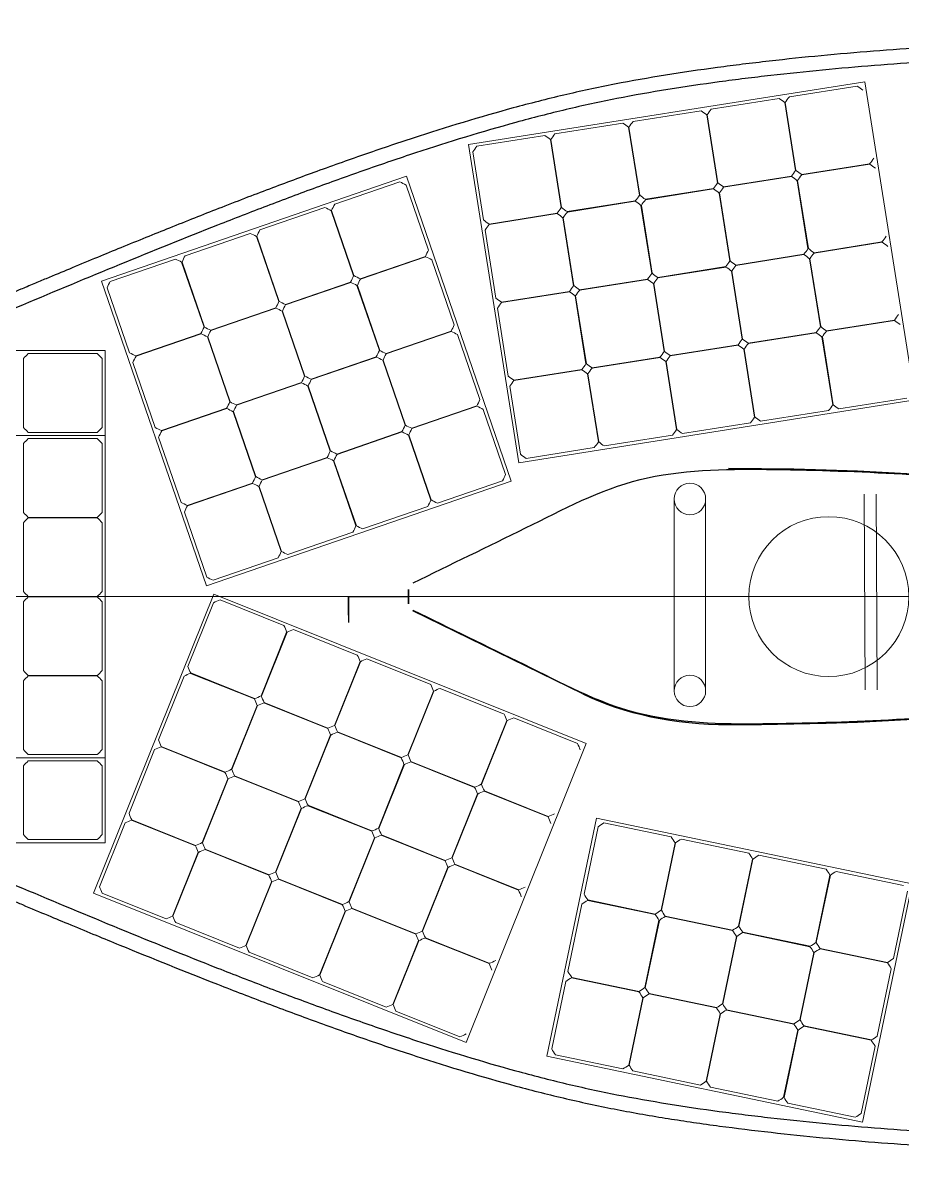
# Model space of a CAD drawing. Header units: inches. Extents: x -1514 to 1282, y -2074 to 286.
# Drawn here: x 1079.6 to 1134.5, y 51.8 to 124.1 of the extents above; entities that cross this region are included whole.
import ezdxf

# ---------------------------------------------------------------- set-up
doc = ezdxf.new("R2010")
doc.units = ezdxf.units.IN
doc.header["$LTSCALE"] = 0.1
doc.header["$MEASUREMENT"] = 0
for name, color, linetype in [('Cells', 7, 'Continuous'), ('PDF_Images', 7, 'Continuous'), ('smallPanels', 40, 'Continuous')]:
    doc.layers.add(name, color=color, linetype=linetype)
doc.layers.add('cockpit', color=1, linetype='Continuous', lineweight=20)
picture_1 = doc.add_image_def('image1.png', size_in_pixel=(2048, 1582))

msp = doc.modelspace()

# ---------------------------------------------------------------- linework, layer by layer
at = {"color": 1, "linetype": 'Continuous', "lineweight": 25}
for p, q in [((1103.644, 87.83779), (1103.644, 88.72163)), ((1114.54636, 82.19879), (1103.92484, 87.3921))]:
    msp.add_line(p, q, dxfattribs=at)
for p, q in [((1099.90358, 87.12275), (1099.90358, 88.2798)), ((1099.90358, 88.2798), (1103.644, 88.2798)), ((1099.90358, 88.2798), (1099.90358, 86.67133))]:
    msp.add_line(p, q)
for major_axis, ratio, start_param, end_param in [((40.01567, 0), 0.2, 4.71238898, 7.85398163), ((-14.00548, 0), 0.57142857, 0.86303158, 1.57079633)]:
    msp.add_ellipse((1123.65184, 88.27971), major_axis=major_axis, ratio=ratio, start_param=start_param, end_param=end_param, dxfattribs=at)
for points, knots in [([(1149.14948, 122.89059), (1146.92319, 122.92311), (1144.76827, 122.91766), (1140.35037, 122.82557), (1138.13194, 122.7371), (1133.82392, 122.48311), (1131.59078, 122.30839), (1128.36632, 121.99817), (1127.32814, 121.88948), (1125.62235, 121.69536), (1125.06821, 121.62974), (1123.98883, 121.49664), (1123.51351, 121.43586), (1120.70998, 121.06052), (1118.68478, 120.74035), (1115.44705, 120.10848), (1114.37154, 119.87641), (1112.32056, 119.39381), (1111.20388, 119.10918), (1108.1608, 118.28289), (1105.96218, 117.61349), (1102.91934, 116.61898), (1101.83422, 116.25258), (1100.32414, 115.72835), (1099.81457, 115.54911), (1098.78303, 115.18164), (1098.21207, 114.97554), (1096.77444, 114.45098), (1095.28662, 113.89705), (1093.72352, 113.29905), (1092.66472, 112.89059), (1092.07264, 112.66017), (1091.08903, 112.27471), (1090.58851, 112.07724), (1089.57002, 111.67285), (1089.01018, 111.4491), (1088.04056, 111.05945), (1087.54443, 110.85903), (1086.52953, 110.44701), (1085.95706, 110.21341), (1085.00427, 109.82303), (1084.51306, 109.62099), (1083.50101, 109.20321), (1082.90609, 108.95668), (1081.98292, 108.57306), (1081.258, 108.27106), (1080.48428, 107.94764), (1079.95761, 107.72727), (1079.62283, 107.58702), (1078.99839, 107.32523), (1078.30797, 107.03537), (1077.38702, 106.64805), (1076.96758, 106.47153), (1076.68246, 106.35151), (1076.46331, 106.25923), (1076.09224, 106.10297), (1075.52236, 105.8629), (1074.55471, 105.45521), (1074.12385, 105.27371), (1073.77245, 105.12571), (1073.55584, 105.03448), (1073.50646, 105.01369), (1072.80277, 104.71742), (1072.33163, 104.51922), (1071.61548, 104.21832), (1071.37014, 104.11531), (1070.86621, 103.9039), (1070.5578, 103.77462), (1069.91161, 103.5039), (1069.33434, 103.26231), (1068.32648, 102.84079), (1067.89859, 102.66187), (1066.73853, 102.17691), (1065.92579, 101.83683), (1065.19902, 101.53221), (1064.73362, 101.337), (1064.55539, 101.26221), (1063.77983, 100.93642), (1063.2699, 100.72178), (1062.26428, 100.29761), (1061.71212, 100.06417), (1061.17196, 99.83535), (1060.99678, 99.76108), (1060.80188, 99.67839), (1060.66757, 99.6214), (1060.5352, 99.5652), (1060.50968, 99.55437), (1060.43843, 99.52411), (1060.18741, 99.4175), (1059.93114, 99.30866), (1059.45869, 99.108), (1059.0342, 98.92786), (1058.68166, 98.77849), (1058.46261, 98.68574), (1058.40574, 98.66167), (1057.16202, 98.136), (1056.30891, 97.77839), (1054.18977, 96.91138), (1053.27598, 96.54595), (1051.67954, 95.93583), (1051.21907, 95.76378), (1050.14172, 95.37381), (1049.62718, 95.19416), (1049.13678, 95.02985)], [0, 0, 0, 0, 0.0625, 0.0625, 0.125, 0.125, 0.1875, 0.1875, 0.21875, 0.21875, 0.234375, 0.234375, 0.25, 0.25, 0.3125, 0.3125, 0.34375, 0.34375, 0.375, 0.375, 0.4375, 0.4375, 0.46875, 0.46875, 0.484375, 0.484375, 0.5, 0.5, 0.53125, 0.546875, 0.546875, 0.5625, 0.5625, 0.578125, 0.578125, 0.59375, 0.59375, 0.609375, 0.609375, 0.625, 0.625, 0.640625, 0.640625, 0.65625, 0.65625, 0.671875, 0.6796875, 0.6796875, 0.6875, 0.6875, 0.703125, 0.7109375, 0.71484375, 0.71484375, 0.71875, 0.71875, 0.734375, 0.734375, 0.7421875, 0.74609375, 0.74609375, 0.75, 0.75, 0.765625, 0.765625, 0.7734375, 0.7734375, 0.78125, 0.78125, 0.796875, 0.796875, 0.8125, 0.8125, 0.828125, 0.8359375, 0.8359375, 0.84375, 0.84375, 0.859375, 0.859375, 0.875, 0.875, 0.87890625, 0.88085937, 0.88085937, 0.8828125, 0.8828125, 0.88671875, 0.88671875, 0.890625, 0.890625, 0.8984375, 0.90234375, 0.90234375, 0.90625, 0.90625, 0.9375, 0.9375, 0.96875, 0.96875, 0.984375, 0.984375, 1, 1, 1, 1]), ([(1149.13658, 121.99697), (1146.93694, 122.02869), (1144.74395, 122.02247), (1141.46497, 121.95274), (1140.37374, 121.9194), (1138.19487, 121.83202), (1137.10724, 121.77797), (1133.84978, 121.58446), (1131.68537, 121.41382), (1128.44874, 121.10058), (1127.37154, 120.98654), (1125.75813, 120.80185), (1125.22072, 120.73803), (1124.1468, 120.60515), (1123.6103, 120.53612), (1120.93042, 120.17544), (1118.79505, 119.83725), (1116.14245, 119.31597), (1115.61276, 119.20678), (1114.55519, 118.9776), (1114.02732, 118.85756), (1112.44627, 118.48233), (1111.39562, 118.21207), (1108.2522, 117.35082), (1106.16796, 116.70943), (1103.05258, 115.68365), (1102.01593, 115.33124), (1099.94584, 114.60785), (1098.9124, 114.23694), (1097.36431, 113.66877), (1096.84851, 113.47737), (1095.81809, 113.09122), (1095.3036, 112.89652), (1093.76208, 112.30808), (1092.737, 111.91004), (1089.66823, 110.7019), (1087.631, 109.87778), (1083.56746, 108.20774), (1081.54118, 107.36174), (1077.49368, 105.6624), (1075.47263, 104.80866), (1072.94625, 103.74492), (1072.44097, 103.53234), (1071.43028, 103.10782), (1070.92487, 102.89591), (1069.40852, 102.2609), (1068.39748, 101.83859), (1066.37599, 100.99378), (1065.36559, 100.57119), (1063.34633, 99.72348), (1062.33748, 99.29833), (1060.32154, 98.44498), (1059.31462, 98.01635), (1057.29832, 97.16649), (1056.28898, 96.74521), (1054.76994, 96.12677), (1054.26276, 95.92287), (1053.2461, 95.52114), (1052.73662, 95.32331), (1051.71459, 94.93565), (1051.20203, 94.74582), (1050.43013, 94.469), (1050.17231, 94.37806), (1049.89305, 94.28147), (1049.87222, 94.27428), (1049.85139, 94.2671)], [0, 0, 0, 0, 0.0625, 0.0625, 0.09375, 0.09375, 0.125, 0.125, 0.1875, 0.1875, 0.21875, 0.21875, 0.234375, 0.234375, 0.25, 0.25, 0.3125, 0.3125, 0.328125, 0.328125, 0.34375, 0.34375, 0.375, 0.375, 0.4375, 0.4375, 0.46875, 0.46875, 0.5, 0.5, 0.515625, 0.515625, 0.53125, 0.53125, 0.5625, 0.5625, 0.625, 0.625, 0.6875, 0.6875, 0.75, 0.75, 0.765625, 0.765625, 0.78125, 0.78125, 0.8125, 0.8125, 0.84375, 0.84375, 0.875, 0.875, 0.90625, 0.90625, 0.9375, 0.9375, 0.953125, 0.953125, 0.96875, 0.96875, 0.984375, 0.984375, 0.9921875, 0.9921875, 0.992817173, 0.992817173, 0.992817173, 0.992817173]), ([(1103.9386, 89.14044), (1106.27782, 90.28417), (1108.61703, 91.42792), (1113.29545, 93.71543), (1115.59195, 94.9787), (1120.64342, 96.22229), (1123.35869, 96.27008), (1128.68435, 96.20668), (1131.34574, 96.12218), (1139.32515, 95.69435), (1144.64609, 95.20241), (1152.52332, 93.83191), (1155.13973, 93.27827), (1158.94286, 92.04547), (1160.20178, 91.57139), (1161.93438, 90.58594), (1162.49635, 90.20969), (1163.40232, 89.2274), (1163.71797, 88.54747), (1163.4053, 87.24952), (1162.90654, 86.7356), (1161.85966, 85.91234), (1161.27856, 85.58257), (1159.50594, 84.70916), (1158.25031, 84.26938), (1154.46274, 83.12517), (1151.89606, 82.6032), (1144.14945, 81.30679), (1138.90686, 80.83299), (1131.03825, 80.42607), (1128.41331, 80.34655), (1123.15963, 80.29021), (1120.49661, 80.35345), (1115.43536, 81.64031), (1113.18257, 82.89918), (1108.56059, 85.1591), (1106.2496, 86.28905), (1103.9386, 87.41898)], [0, 0, 0, 0, 0.0625, 0.0625, 0.125, 0.125, 0.1875, 0.1875, 0.25, 0.25, 0.375, 0.375, 0.4375, 0.4375, 0.46875, 0.46875, 0.484375, 0.484375, 0.5, 0.5, 0.515625, 0.515625, 0.53125, 0.53125, 0.5625, 0.5625, 0.625, 0.625, 0.75, 0.75, 0.8125, 0.8125, 0.875, 0.875, 0.9375, 0.9375, 1, 1, 1, 1]), ([(1103.67461, 87.83793), (1103.67461, 87.98519), (1103.67461, 88.13245), (1103.67461, 88.27971), (1103.67461, 88.42697), (1103.67461, 88.57423), (1103.67461, 88.72149)], [0, 0, 0, 0, 0.0112168169, 0.0112168169, 0.0112168169, 0.0224336338, 0.0224336338, 0.0224336338, 0.0224336338]), ([(1049.85139, 82.29264), (1049.87222, 82.28546), (1049.89305, 82.27826), (1050.17231, 82.18168), (1050.43013, 82.09074), (1051.20203, 81.81391), (1051.71459, 81.62409), (1052.73662, 81.23643), (1053.2461, 81.03859), (1054.26276, 80.63686), (1054.76994, 80.43297), (1056.28898, 79.81453), (1057.29832, 79.39324), (1059.31462, 78.54339), (1060.32154, 78.11476), (1062.33748, 77.26142), (1063.34633, 76.83627), (1065.3656, 75.98857), (1066.376, 75.56597), (1068.39749, 74.72117), (1069.40853, 74.29886), (1070.92488, 73.66385), (1071.43029, 73.45194), (1072.44097, 73.02742), (1072.94626, 72.81484), (1075.47264, 71.7511), (1077.49369, 70.89736), (1081.54119, 69.19802), (1083.56747, 68.35202), (1087.63101, 66.68198), (1089.66824, 65.85786), (1092.73701, 64.64972), (1093.76209, 64.25168), (1095.3036, 63.66324), (1095.81809, 63.46854), (1096.84852, 63.08239), (1097.36432, 62.89099), (1098.91241, 62.32282), (1099.94585, 61.9519), (1102.01593, 61.22852), (1103.05259, 60.87611), (1106.16797, 59.85033), (1108.2522, 59.20894), (1111.39562, 58.34768), (1112.44627, 58.07741), (1114.02733, 57.70219), (1114.5552, 57.58214), (1115.61276, 57.35297), (1116.14245, 57.24377), (1118.79506, 56.72249), (1120.93043, 56.38431), (1123.6103, 56.02362), (1124.14681, 55.95459), (1125.22072, 55.82171), (1125.75813, 55.75789), (1127.37155, 55.5732), (1128.44874, 55.45916), (1131.68537, 55.14592), (1133.84978, 54.97528), (1137.10724, 54.78177), (1138.19487, 54.72771), (1140.37374, 54.64034), (1141.46497, 54.607), (1144.74395, 54.53726), (1146.93694, 54.53105), (1149.13658, 54.56277)], [0.007182826, 0.007182826, 0.007182826, 0.007182826, 0.0078125, 0.0078125, 0.015625, 0.015625, 0.03125, 0.03125, 0.046875, 0.046875, 0.0625, 0.0625, 0.09375, 0.09375, 0.125, 0.125, 0.15625, 0.15625, 0.1875, 0.1875, 0.21875, 0.21875, 0.234375, 0.234375, 0.25, 0.25, 0.3125, 0.3125, 0.375, 0.375, 0.4375, 0.4375, 0.46875, 0.46875, 0.484375, 0.484375, 0.5, 0.5, 0.53125, 0.53125, 0.5625, 0.5625, 0.625, 0.625, 0.65625, 0.65625, 0.671875, 0.671875, 0.6875, 0.6875, 0.75, 0.75, 0.765625, 0.765625, 0.78125, 0.78125, 0.8125, 0.8125, 0.875, 0.875, 0.90625, 0.90625, 0.9375, 0.9375, 1, 1, 1, 1]), ([(1049.13678, 81.52988), (1050.11907, 81.20076), (1051.24508, 80.79001), (1053.19022, 80.04649), (1054.31575, 79.59691), (1055.50113, 79.11181), (1055.74596, 79.01106), (1056.25115, 78.8021), (1056.5527, 78.67669), (1057.00653, 78.4872), (1057.24603, 78.38684), (1057.75018, 78.17491), (1058.06459, 78.04229), (1058.40579, 77.89806), (1058.52562, 77.84735), (1058.77747, 77.74069), (1058.95087, 77.66718), (1059.24105, 77.54409), (1059.47253, 77.44582), (1060.13344, 77.16509), (1060.4246, 77.04146), (1060.92834, 76.82769), (1061.06957, 76.76776), (1061.80346, 76.45691), (1062.3003, 76.24692), (1063.30916, 75.82143), (1063.87772, 75.58219), (1064.5723, 75.29046), (1064.81433, 75.18888), (1065.3194, 74.97709), (1065.64496, 74.84068), (1066.067, 74.66395), (1066.41477, 74.51839), (1066.8752, 74.32578), (1067.08425, 74.23835), (1067.22622, 74.17898), (1067.25517, 74.16687), (1067.83978, 73.92243), (1068.38013, 73.6965), (1068.72845, 73.55085), (1068.81728, 73.5137), (1068.86307, 73.49455), (1068.81671, 73.51394), (1069.17673, 73.36336), (1069.44713, 73.25023), (1069.95271, 73.03861), (1070.14248, 72.95915), (1070.93135, 72.62862), (1071.47685, 72.39972), (1072.14449, 72.11916), (1072.50092, 71.96929), (1072.89128, 71.80504), (1073.15906, 71.69234), (1073.35075, 71.61164), (1073.78775, 71.42764), (1074.26548, 71.22641), (1075.29881, 70.79105), (1075.74671, 70.60235), (1076.09145, 70.45714), (1076.29836, 70.37), (1076.32297, 70.35963), (1077.06251, 70.04822), (1077.8856, 69.70193), (1078.61217, 69.39674), (1079.07509, 69.20242), (1079.23085, 69.13706), (1080.05583, 68.79127), (1080.58409, 68.57028), (1081.59717, 68.14738), (1082.0084, 67.97605), (1083.08176, 67.53018), (1083.6039, 67.31399), (1084.61912, 66.89511), (1085.05911, 66.71415), (1087.71726, 65.6257), (1089.60724, 64.8648), (1092.7619, 63.63), (1093.75285, 63.2476), (1095.86943, 62.44536), (1096.82319, 62.09021), (1098.94154, 61.31895), (1099.92667, 60.96843), (1102.04419, 60.23538), (1103.01777, 59.90745), (1106.25893, 58.85188), (1108.20421, 58.26131), (1111.43842, 57.38901), (1112.44939, 57.13357), (1114.58138, 56.63638), (1115.66423, 56.40706), (1117.71597, 56.0106), (1118.86147, 55.81059), (1120.39505, 55.56596), (1120.91811, 55.48625), (1121.98793, 55.33048), (1122.58468, 55.24779), (1124.11064, 55.04504), (1125.22992, 54.90837), (1127.40025, 54.6628), (1128.45228, 54.55269), (1131.7353, 54.23875), (1133.87082, 54.07309), (1140.37645, 53.69188), (1144.70683, 53.60424), (1149.14948, 53.66915)], [0, 0, 0, 0, 0.03125, 0.03125, 0.0625, 0.0625, 0.0703125, 0.0703125, 0.078125, 0.078125, 0.0859375, 0.0859375, 0.09375, 0.09375, 0.09765625, 0.09765625, 0.1015625, 0.1015625, 0.109375, 0.109375, 0.1171875, 0.1171875, 0.125, 0.125, 0.140625, 0.140625, 0.15625, 0.15625, 0.1640625, 0.1640625, 0.171875, 0.171875, 0.1796875, 0.18359375, 0.18554687, 0.18554687, 0.1875, 0.1875, 0.1953125, 0.19921875, 0.20117187, 0.20117187, 0.203125, 0.203125, 0.2109375, 0.2109375, 0.21875, 0.21875, 0.234375, 0.234375, 0.2421875, 0.24609375, 0.24609375, 0.25, 0.25, 0.265625, 0.265625, 0.2734375, 0.27734375, 0.27734375, 0.28125, 0.28125, 0.296875, 0.3046875, 0.3046875, 0.3125, 0.3125, 0.328125, 0.328125, 0.34375, 0.34375, 0.359375, 0.359375, 0.375, 0.375, 0.4375, 0.4375, 0.46875, 0.46875, 0.5, 0.5, 0.53125, 0.53125, 0.5625, 0.5625, 0.625, 0.625, 0.65625, 0.65625, 0.6875, 0.6875, 0.71875, 0.71875, 0.734375, 0.734375, 0.75, 0.75, 0.78125, 0.78125, 0.8125, 0.8125, 0.875, 0.875, 1, 1, 1, 1])]:
    msp.add_open_spline(points, degree=3, knots=knots, dxfattribs=at)
at = {"layer": 'Cells', "color": 1, "lineweight": 0}
for p, q in [((1120.25226, 82.38793), (1120.25226, 94.3879)), ((1122.22076, 94.3879), (1122.22076, 82.38793)), ((1132.12392, 94.69165), (1132.20202, 82.45793)), ((1132.8739, 94.69644), (1132.95201, 82.46272))]:
    msp.add_line(p, q, dxfattribs=at)
at = {"layer": 'Cells', "color": 3, "lineweight": 0}
msp.add_line((1051.05011, 88.27987), (1247.90051, 88.2796), dxfattribs=at)
at = {"layer": 'Cells', "color": 1, "lineweight": 0}
for centre, radius in [((1121.23651, 94.3879), 0.98425), ((1129.91823, 88.27971), 4.99999), ((1121.23651, 82.38793), 0.98425)]:
    msp.add_circle(centre, radius, dxfattribs=at)
at = {"layer": 'cockpit', "color": 6, "lineweight": 0}
for points in [[(1074.42653, 98.35465), (1074.42653, 103.6696), (1084.68635, 103.6696), (1084.68635, 98.35465)], [(1074.42653, 72.89013), (1074.42653, 78.20508), (1084.68635, 78.20508), (1084.68635, 72.89013)]]:
    msp.add_lwpolyline(points, close=True, dxfattribs=at)
for points in [[(1079.56825, 103.1623, -0.03362744), (1079.8787, 103.47275), (1084.17905, 103.47275, -0.03362744), (1084.4895, 103.1623), (1084.4895, 98.86195, -0.03362744), (1084.17905, 98.5515), (1079.8787, 98.5515, -0.03362744), (1079.56825, 98.86195)], [(1079.56825, 77.69779, -0.03362744), (1079.8787, 78.00823), (1084.17905, 78.00823, -0.03362744), (1084.4895, 77.69779), (1084.4895, 73.39743, -0.03362744), (1084.17905, 73.08698), (1079.8787, 73.08698, -0.03362744), (1079.56825, 73.39743)]]:
    msp.add_lwpolyline(points, format="xyb", close=True, dxfattribs=at)
at = {"layer": 'smallPanels', "color": 5, "lineweight": 0}
for p, q in [((1131.70136, 120.20352), (1127.4539, 119.53119)), ((1126.8173, 119.43042), (1122.56983, 118.75808)), ((1127.84481, 114.92486), (1127.17247, 119.17232)), ((1127.1958, 119.17602), (1127.86814, 114.92855)), ((1121.93324, 118.65731), (1117.68577, 117.98498)), ((1122.96074, 114.15175), (1122.28841, 118.39922)), ((1122.31174, 118.40291), (1122.98408, 114.15545)), ((1117.04917, 117.88421), (1112.80171, 117.21187)), ((1118.07668, 113.37865), (1117.40434, 117.62611)), ((1117.42768, 117.62981), (1118.10001, 113.38234)), ((1112.16511, 117.1111), (1107.91764, 116.43877)), ((1113.19262, 112.60554), (1112.52028, 116.85301)), ((1112.54361, 116.8567), (1113.21595, 112.60924)), ((1107.65955, 116.0836), (1108.33189, 111.83613)), ((1128.22331, 114.67045), (1132.47077, 115.34279)), ((1132.47447, 115.31946), (1128.227, 114.64712)), ((1123.33924, 113.89735), (1127.58671, 114.56969)), ((1127.5904, 114.54636), (1123.34294, 113.87402)), ((1118.45518, 113.12425), (1122.70265, 113.79658)), ((1122.70634, 113.77325), (1118.45887, 113.10091)), ((1128.61791, 110.04079), (1127.94557, 114.28826)), ((1127.96891, 114.29195), (1128.64124, 110.04449)), ((1113.57112, 112.35114), (1117.81859, 113.02348)), ((1117.82228, 113.00015), (1113.57481, 112.32781)), ((1123.73385, 109.26769), (1123.06151, 113.51516)), ((1123.08484, 113.51885), (1123.75718, 109.27138)), ((1108.68706, 111.57804), (1112.93452, 112.25037)), ((1112.93822, 112.22704), (1108.69075, 111.55471)), ((1118.84979, 108.49458), (1118.17745, 112.74205)), ((1118.20078, 112.74574), (1118.87312, 108.49828)), ((1113.96572, 107.72148), (1113.29339, 111.96895)), ((1113.31672, 111.97264), (1113.98905, 107.72517)), ((1108.43265, 111.19954), (1109.10499, 106.95207)), ((1128.99641, 109.78639), (1133.24388, 110.45873)), ((1133.24757, 110.4354), (1129.0001, 109.76306)), ((1124.11235, 109.01329), (1128.35982, 109.68562)), ((1128.36351, 109.66229), (1124.11604, 108.98996)), ((1129.39102, 105.15673), (1128.71868, 109.4042)), ((1128.74201, 109.40789), (1129.41435, 105.16042)), ((1119.22829, 108.24018), (1123.47575, 108.91252)), ((1123.47945, 108.88919), (1119.23198, 108.21685)), ((1124.50695, 104.38363), (1123.83462, 108.63109)), ((1123.85795, 108.63479), (1124.53028, 104.38732)), ((1114.34422, 107.46708), (1118.59169, 108.13942)), ((1118.59538, 108.11608), (1114.34792, 107.44375)), ((1119.62289, 103.61052), (1118.95055, 107.85799)), ((1118.97388, 107.86168), (1119.64622, 103.61422)), ((1109.46016, 106.69397), (1113.70763, 107.36631)), ((1113.71132, 107.34298), (1109.46385, 106.67064)), ((1114.73883, 102.83742), (1114.06649, 107.08488)), ((1114.08982, 107.08858), (1114.76216, 102.84111)), ((1109.20576, 106.31547), (1109.8781, 102.06801)), ((1129.76952, 104.90233), (1134.01698, 105.57467)), ((1134.02068, 105.55133), (1129.77321, 104.879)), ((1124.88545, 104.12922), (1129.13292, 104.80156)), ((1129.13661, 104.77823), (1124.88915, 104.10589)), ((1130.16412, 100.27267), (1129.49178, 104.52014)), ((1129.51511, 104.52383), (1130.18745, 100.27636)), ((1120.00139, 103.35612), (1124.24886, 104.02846)), ((1124.25255, 104.00513), (1120.00508, 103.33279)), ((1125.28006, 99.49956), (1124.60772, 103.74703)), ((1124.63105, 103.75072), (1125.30339, 99.50326)), ((1115.11733, 102.58302), (1119.36479, 103.25535)), ((1119.36849, 103.23202), (1115.12102, 102.55968)), ((1120.39599, 98.72646), (1119.72366, 102.97393)), ((1119.74699, 102.97762), (1120.41933, 98.73015)), ((1110.23327, 101.80991), (1114.48073, 102.48225)), ((1114.48443, 102.45892), (1110.23696, 101.78658)), ((1115.51193, 97.95335), (1114.83959, 102.20082)), ((1114.86293, 102.20451), (1115.53526, 97.95705)), ((1109.97886, 101.43141), (1110.6512, 97.18394)), ((1130.54262, 100.01827), (1134.79009, 100.6906)), ((1125.65856, 99.24516), (1129.90602, 99.9175)), ((1120.7745, 98.47206), (1125.02196, 99.14439)), ((1115.89043, 97.69895), (1120.1379, 98.37129)), ((1111.00637, 96.92585), (1115.25384, 97.59819)), ((1089.85912, 83.90894), (1091.46186, 87.89946)), ((1091.86565, 88.07183), (1095.85617, 86.4691)), ((1096.45425, 86.22888), (1100.44477, 84.62614)), ((1096.02855, 86.06531), (1094.42581, 82.07479)), ((1094.44773, 82.06599), (1096.05047, 86.0565)), ((1100.61715, 84.22236), (1099.01441, 80.23184)), ((1099.03633, 80.22303), (1100.63907, 84.21355)), ((1101.04286, 84.38593), (1105.03338, 82.78319)), ((1088.01617, 79.32033), (1089.61891, 83.31085)), ((1090.0227, 83.48323), (1094.01322, 81.88049)), ((1094.02202, 81.90241), (1090.0315, 83.50515)), ((1105.63146, 82.54298), (1109.62198, 80.94024)), ((1105.20575, 82.3794), (1103.60302, 78.38889)), ((1103.62494, 78.38008), (1105.22767, 82.3706)), ((1094.18559, 81.4767), (1092.58286, 77.48619)), ((1092.60478, 77.47738), (1094.20751, 81.4679)), ((1094.6113, 81.64028), (1098.60182, 80.03754)), ((1098.61062, 80.05946), (1094.62011, 81.6622)), ((1109.79436, 80.53645), (1108.19162, 76.54593)), ((1108.21354, 76.53713), (1109.81628, 80.52765)), ((1110.22007, 80.70003), (1114.21058, 79.09729)), ((1098.7742, 79.63375), (1097.17146, 75.64323)), ((1099.19991, 79.79733), (1103.19042, 78.19459)), ((1103.19923, 78.21651), (1099.20871, 79.81925)), ((1092.17907, 77.31381), (1088.18855, 78.91655)), ((1097.19338, 75.63443), (1098.79612, 79.62495)), ((1086.17322, 74.73173), (1087.77596, 78.72225)), ((1088.17975, 78.89463), (1092.17026, 77.29189)), ((1103.3628, 77.7908), (1101.76006, 73.80028)), ((1101.78198, 73.79148), (1103.38472, 77.782)), ((1103.78851, 77.95437), (1107.77903, 76.35164)), ((1107.78783, 76.37356), (1103.79731, 77.97629)), ((1092.34264, 76.8881), (1090.7399, 72.89758)), ((1090.76182, 72.88878), (1092.36456, 76.8793)), ((1092.76835, 77.05167), (1096.75887, 75.44894)), ((1096.76767, 75.47086), (1092.77715, 77.07359)), ((1108.37711, 76.11142), (1112.36763, 74.50868)), ((1112.37644, 74.5306), (1108.38592, 76.13334)), ((1107.95141, 75.94785), (1106.34867, 71.95733)), ((1106.37059, 71.94853), (1107.97333, 75.93904)), ((1096.93125, 75.04515), (1095.32851, 71.05463)), ((1095.35043, 71.04583), (1096.95317, 75.03634)), ((1097.35695, 75.20872), (1101.34747, 73.60598)), ((1101.35628, 73.6279), (1097.36576, 75.23064)), ((1084.33027, 70.14312), (1085.93301, 74.13364)), ((1086.33679, 74.30602), (1090.32731, 72.70328)), ((1090.33612, 72.7252), (1086.3456, 74.32794)), ((1101.51985, 73.2022), (1099.91711, 69.21168)), ((1099.93903, 69.20287), (1101.54177, 73.19339)), ((1101.94556, 73.36577), (1105.93608, 71.76303)), ((1105.94488, 71.78495), (1101.95436, 73.38769)), ((1090.9254, 72.46307), (1094.91592, 70.86033)), ((1094.92472, 70.88225), (1090.9342, 72.48499)), ((1090.49969, 72.2995), (1088.89695, 68.30898)), ((1088.91887, 68.30017), (1090.52161, 72.29069)), ((1106.10845, 71.35924), (1104.50572, 67.36873)), ((1104.52764, 67.35992), (1106.13037, 71.35044)), ((1106.53416, 71.52282), (1110.52468, 69.92008)), ((1110.53348, 69.942), (1106.54297, 71.54474)), ((1095.08829, 70.45654), (1093.48556, 66.46603)), ((1093.50748, 66.45722), (1095.11021, 70.44774)), ((1095.514, 70.62012), (1099.50452, 69.01738)), ((1099.51332, 69.0393), (1095.52281, 70.64204)), ((1088.49316, 68.1366), (1084.50265, 69.73934)), ((1100.10261, 68.77717), (1104.09312, 67.17443)), ((1104.10193, 67.19635), (1100.11141, 68.79909)), ((1099.6769, 68.61359), (1098.07416, 64.62307)), ((1098.09608, 64.61427), (1099.69882, 68.60479)), ((1093.08177, 66.29365), (1089.09125, 67.89639)), ((1104.2655, 66.77064), (1102.66276, 62.78012)), ((1102.68468, 62.77132), (1104.28742, 66.76184)), ((1104.69121, 66.93421), (1108.68173, 65.33148)), ((1108.69053, 65.3534), (1104.70001, 66.95613)), ((1097.67037, 64.4507), (1093.67985, 66.05343)), ((1102.25898, 62.60774), (1098.26846, 64.21048)), ((1106.84758, 60.76479), (1102.85706, 62.36753))]:
    msp.add_line(p, q, dxfattribs=at)
at = {"layer": 'smallPanels', "color": 11, "lineweight": 0, "true_color": 0xf27172}
for p, q in [((1099.03167, 112.81239), (1103.09838, 114.21054)), ((1103.4929, 114.01789), (1104.89106, 109.95118)), ((1094.35545, 111.20468), (1098.42216, 112.60284)), ((1098.81668, 112.41019), (1100.21484, 108.34347)), ((1100.23717, 108.35115), (1098.83902, 112.41787)), ((1089.67923, 109.59698), (1093.74594, 110.99513)), ((1094.14046, 110.80248), (1095.53861, 106.73577)), ((1095.56095, 106.74345), (1094.1628, 110.81016)), ((1085.003, 107.98927), (1089.06972, 109.38743)), ((1104.69841, 109.55666), (1100.63169, 108.15851)), ((1100.63937, 108.13617), (1104.70609, 109.53432)), ((1105.10061, 109.34167), (1106.49876, 105.27496)), ((1089.46424, 109.19478), (1090.86239, 105.12806)), ((1090.88473, 105.13574), (1089.48658, 109.20246)), ((1100.02219, 107.94895), (1095.95547, 106.5508)), ((1095.96315, 106.52846), (1100.02987, 107.92662)), ((1086.20851, 103.52804), (1084.81036, 107.59475)), ((1100.42439, 107.73397), (1101.82254, 103.66725)), ((1101.84488, 103.67493), (1100.44672, 107.74165)), ((1095.34597, 106.34125), (1091.27925, 104.94309)), ((1091.28693, 104.92076), (1095.35365, 106.31891)), ((1095.74817, 106.12626), (1097.14632, 102.05955)), ((1097.16866, 102.06723), (1095.7705, 106.13394)), ((1090.66975, 104.73354), (1086.60303, 103.33539)), ((1086.61071, 103.31305), (1090.67743, 104.71121)), ((1091.07194, 104.51856), (1092.4701, 100.45184)), ((1092.49244, 100.45952), (1091.09428, 104.52624)), ((1106.30611, 104.88044), (1102.2394, 103.48228)), ((1102.24708, 103.45995), (1106.31379, 104.8581)), ((1106.70831, 104.66545), (1108.10647, 100.59874)), ((1087.81622, 98.85182), (1086.41806, 102.91853)), ((1101.62989, 103.27273), (1097.56318, 101.87458)), ((1097.57086, 101.85224), (1101.63757, 103.25039)), ((1102.03209, 103.05775), (1103.43025, 98.99103)), ((1103.45258, 98.99871), (1102.05443, 103.06543)), ((1096.95367, 101.66503), (1092.88696, 100.26687)), ((1092.89464, 100.24453), (1096.96135, 101.64269)), ((1097.35587, 101.45004), (1098.75403, 97.38333)), ((1098.77636, 97.39101), (1097.37821, 101.45772)), ((1092.27745, 100.05732), (1088.21074, 98.65917)), ((1088.21842, 98.63683), (1092.28513, 100.03498)), ((1107.91382, 100.20422), (1103.8471, 98.80606)), ((1103.85478, 98.78372), (1107.9215, 100.18188)), ((1108.31602, 99.98923), (1109.71417, 95.92252)), ((1092.67965, 99.84234), (1094.0778, 95.77562)), ((1094.10014, 95.7833), (1092.70199, 99.85002)), ((1103.2376, 98.59651), (1099.17088, 97.19836)), ((1099.17856, 97.17602), (1103.24528, 98.57417)), ((1079.56825, 97.84735), (1079.56825, 93.547)), ((1084.17905, 98.1578), (1079.8787, 98.1578)), ((1084.4895, 93.547), (1084.4895, 97.84735)), ((1089.42392, 94.1756), (1088.02577, 98.24231)), ((1103.6398, 98.38153), (1105.03795, 94.31481)), ((1105.06029, 94.32249), (1103.66214, 98.38921)), ((1098.56138, 96.98881), (1094.49466, 95.59065)), ((1094.50234, 95.56831), (1098.56906, 96.96647)), ((1098.96358, 96.77382), (1100.36173, 92.7071)), ((1100.38407, 92.71478), (1098.98591, 96.7815)), ((1093.88516, 95.3811), (1089.81844, 93.98295)), ((1089.82612, 93.96061), (1093.89284, 95.35876)), ((1094.28735, 95.16612), (1095.68551, 91.0994)), ((1095.70785, 91.10708), (1094.30969, 95.1738)), ((1109.52152, 95.528), (1105.45481, 94.12984)), ((1091.03163, 89.49937), (1089.63347, 93.56609)), ((1104.8453, 93.92029), (1100.77859, 92.52214)), ((1079.56825, 92.90248), (1079.56825, 88.60213)), ((1079.8787, 93.23655), (1084.17905, 93.23655)), ((1084.17905, 93.21293), (1079.8787, 93.21293)), ((1084.4895, 88.60213), (1084.4895, 92.90248)), ((1100.16908, 92.31259), (1096.10237, 90.91443)), ((1095.49286, 90.70488), (1091.42615, 89.30673)), ((1079.56825, 87.95761), (1079.56825, 83.65726)), ((1079.8787, 88.29168), (1084.17905, 88.29168)), ((1084.17905, 88.26806), (1079.8787, 88.26806)), ((1084.4895, 83.65726), (1084.4895, 87.95761)), ((1079.8787, 83.34681), (1084.17905, 83.34681)), ((1084.17905, 83.32318), (1079.8787, 83.32318)), ((1079.56825, 83.01274), (1079.56825, 78.71238)), ((1084.4895, 78.71238), (1084.4895, 83.01274)), ((1079.8787, 78.40193), (1084.17905, 78.40193))]:
    msp.add_line(p, q, dxfattribs=at)
at = {"layer": 'smallPanels', "color": 4, "lineweight": 0}
for p, q in [((1114.61667, 69.67945), (1115.49471, 73.88921)), ((1115.86201, 74.12973), (1120.07176, 73.25169)), ((1120.70271, 73.12009), (1124.91247, 72.24205)), ((1120.31229, 72.88439), (1119.43425, 68.67463)), ((1119.45737, 68.66981), (1120.33541, 72.87957)), ((1125.15299, 71.87475), (1124.27495, 67.66499)), ((1124.29807, 67.66017), (1125.17611, 71.86993)), ((1125.54341, 72.11045), (1129.75317, 71.23241)), ((1130.38411, 71.10081), (1134.59387, 70.22277)), ((1129.99369, 70.86511), (1129.11565, 66.65535)), ((1129.13877, 66.65053), (1130.01681, 70.86029)), ((1134.83439, 69.85547), (1133.95635, 65.64572)), ((1113.60703, 64.83875), (1114.48507, 69.04851)), ((1114.85237, 69.28903), (1119.06213, 68.41099)), ((1119.06695, 68.43411), (1114.85719, 69.31215)), ((1119.30265, 68.04369), (1118.42461, 63.83393)), ((1119.69307, 68.27939), (1123.90283, 67.40135)), ((1123.90765, 67.42447), (1119.69789, 68.30251)), ((1118.44773, 63.82911), (1119.32577, 68.03887)), ((1124.14335, 67.03405), (1123.26531, 62.82429)), ((1123.28843, 62.81947), (1124.16647, 67.02923)), ((1124.53377, 67.26975), (1128.74353, 66.39171)), ((1128.74835, 66.41483), (1124.53859, 67.29287)), ((1128.98405, 66.02441), (1128.10601, 61.81465)), ((1128.12913, 61.80983), (1129.00717, 66.01959)), ((1129.37447, 66.26011), (1133.58423, 65.38207)), ((1133.58905, 65.40519), (1129.3793, 66.28323)), ((1113.84273, 64.44833), (1118.05249, 63.57029)), ((1118.05731, 63.59341), (1113.84755, 64.47145)), ((1133.82475, 65.01477), (1132.94671, 60.80501)), ((1112.59739, 59.99805), (1113.47543, 64.2078)), ((1118.29301, 63.20299), (1117.41497, 58.99323)), ((1117.43809, 58.98841), (1118.31613, 63.19816)), ((1118.68343, 63.43869), (1122.89319, 62.56065)), ((1122.89801, 62.58377), (1118.68825, 63.46181)), ((1123.52413, 62.42905), (1127.73389, 61.55101)), ((1127.73871, 61.57413), (1123.52895, 62.45217)), ((1123.13371, 62.19335), (1122.25567, 57.98359)), ((1122.27879, 57.97877), (1123.15683, 62.18853)), ((1127.97441, 61.18371), (1127.09637, 56.97395)), ((1127.11949, 56.96913), (1127.99754, 61.17889)), ((1128.36483, 61.41941), (1132.57459, 60.54137)), ((1132.57941, 60.56449), (1128.36966, 61.44253)), ((1132.81511, 60.17407), (1131.93707, 55.96431)), ((1117.04767, 58.75271), (1112.83791, 59.63075)), ((1121.88837, 57.74307), (1117.67861, 58.62111)), ((1126.72907, 56.73343), (1122.51932, 57.61147)), ((1131.56977, 55.72379), (1127.36002, 56.60183))]:
    msp.add_line(p, q, dxfattribs=at)
at = {"layer": 'smallPanels', "color": 5, "lineweight": 0}
for points in [[(1107.38581, 116.55388), (1110.53608, 96.65211), (1135.32193, 100.57549), (1132.17165, 120.47727)], [(1083.95853, 69.74574), (1091.46826, 88.44357), (1114.7547, 79.09089), (1107.24497, 60.39305)]]:
    msp.add_lwpolyline(points, close=True, dxfattribs=at)
at = {"layer": 'smallPanels', "color": 11, "lineweight": 0, "true_color": 0xf27172}
for points in [[(1103.51412, 114.56163), (1110.06526, 95.50678), (1091.01041, 88.95563), (1084.45926, 108.01049)], [(1064.53678, 98.35465), (1064.53678, 78.20508), (1084.68635, 78.20508), (1084.68635, 98.35465)]]:
    msp.add_lwpolyline(points, close=True, dxfattribs=at)
at = {"layer": 'smallPanels', "color": 4, "lineweight": 0}
msp.add_lwpolyline([(1112.30111, 59.54163), (1115.40559, 74.42601), (1135.13067, 70.31189), (1132.02619, 55.42751)], close=True, dxfattribs=at)
at = {"layer": 'smallPanels', "color": 5, "lineweight": 0}
for centre, start, end in [((1129.96233, 117.43699), 50.1428235, 57.8467611), ((1129.96233, 117.43699), 140.1428235, 147.8467611), ((1125.07827, 116.66388), 140.1428235, 147.8467611), ((1125.07827, 116.66388), 50.1428235, 57.8467611), ((1120.19421, 115.89078), 50.1428235, 57.8467611), ((1115.31015, 115.11768), 50.1428235, 57.8467611), ((1120.19421, 115.89078), 140.1428235, 147.8467611), ((1110.42608, 114.34457), 50.1428235, 57.8467611), ((1115.31015, 115.11768), 140.1428235, 147.8467611), ((1110.42608, 114.34457), 140.1428235, 147.8467611), ((1129.96233, 117.43699), 320.1428235, 327.8467611), ((1130.73544, 112.55293), 50.1428235, 57.8467611), ((1125.07827, 116.66388), 320.1428235, 327.8467611), ((1125.85138, 111.77982), 50.1428235, 57.8467611), ((1129.96233, 117.43699), 230.1428235, 237.8467611), ((1130.73544, 112.55293), 140.1428235, 147.8467611), ((1120.19421, 115.89078), 320.1428235, 327.8467611), ((1120.96731, 111.00672), 50.1428235, 57.8467611), ((1125.07827, 116.66388), 230.1428235, 237.8467611), ((1125.85138, 111.77982), 140.1428235, 147.8467611), ((1115.31015, 115.11768), 320.1428235, 327.8467611), ((1116.08325, 110.23361), 50.1428235, 57.8467611), ((1120.19421, 115.89078), 230.1428235, 237.8467611), ((1120.96731, 111.00672), 140.1428235, 147.8467611), ((1110.42608, 114.34457), 320.1428235, 327.8467611), ((1111.19919, 109.46051), 50.1428235, 57.8467611), ((1115.31015, 115.11768), 230.1428235, 237.8467611), ((1116.08325, 110.23361), 140.1428235, 147.8467611), ((1110.42608, 114.34457), 230.1428235, 237.8467611), ((1111.19919, 109.46051), 140.1428235, 147.8467611), ((1130.73544, 112.55293), 320.1428235, 327.8467611), ((1125.85138, 111.77982), 320.1428235, 327.8467611), ((1130.73544, 112.55293), 230.1428235, 237.8467611), ((1131.50854, 107.66886), 50.1428235, 57.8467611), ((1126.62448, 106.89576), 50.1428235, 57.8467611), ((1131.50854, 107.66886), 140.1428235, 147.8467611), ((1120.96731, 111.00672), 320.1428235, 327.8467611), ((1121.74042, 106.12265), 50.1428235, 57.8467611), ((1125.85138, 111.77982), 230.1428235, 237.8467611), ((1126.62448, 106.89576), 140.1428235, 147.8467611), ((1116.08325, 110.23361), 320.1428235, 327.8467611), ((1116.85636, 105.34955), 50.1428235, 57.8467611), ((1120.96731, 111.00672), 230.1428235, 237.8467611), ((1121.74042, 106.12265), 140.1428235, 147.8467611), ((1111.19919, 109.46051), 320.1428235, 327.8467611), ((1111.97229, 104.57645), 50.1428235, 57.8467611), ((1116.08325, 110.23361), 230.1428235, 237.8467611), ((1116.85636, 105.34955), 140.1428235, 147.8467611), ((1111.19919, 109.46051), 230.1428235, 237.8467611), ((1111.97229, 104.57645), 140.1428235, 147.8467611), ((1131.50854, 107.66886), 320.1428235, 327.8467611), ((1126.62448, 106.89576), 320.1428235, 327.8467611), ((1131.50854, 107.66886), 230.1428235, 237.8467611), ((1132.28165, 102.7848), 50.1428235, 57.8467611), ((1121.74042, 106.12265), 320.1428235, 327.8467611), ((1126.62448, 106.89576), 230.1428235, 237.8467611), ((1127.39759, 102.0117), 50.1428235, 57.8467611), ((1132.28165, 102.7848), 140.1428235, 147.8467611), ((1116.85636, 105.34955), 320.1428235, 327.8467611), ((1121.74042, 106.12265), 230.1428235, 237.8467611), ((1122.51352, 101.23859), 50.1428235, 57.8467611), ((1127.39759, 102.0117), 140.1428235, 147.8467611), ((1111.97229, 104.57645), 320.1428235, 327.8467611), ((1116.85636, 105.34955), 230.1428235, 237.8467611), ((1117.62946, 100.46549), 50.1428235, 57.8467611), ((1122.51352, 101.23859), 140.1428235, 147.8467611), ((1111.97229, 104.57645), 230.1428235, 237.8467611), ((1112.7454, 99.69238), 50.1428235, 57.8467611), ((1117.62946, 100.46549), 140.1428235, 147.8467611), ((1112.7454, 99.69238), 140.1428235, 147.8467611), ((1127.39759, 102.0117), 320.1428235, 327.8467611), ((1132.28165, 102.7848), 230.1428235, 237.8467611), ((1122.51352, 101.23859), 320.1428235, 327.8467611), ((1127.39759, 102.0117), 230.1428235, 237.8467611), ((1117.62946, 100.46549), 320.1428235, 327.8467611), ((1122.51352, 101.23859), 230.1428235, 237.8467611), ((1112.7454, 99.69238), 320.1428235, 327.8467611), ((1117.62946, 100.46549), 230.1428235, 237.8467611), ((1112.7454, 99.69238), 230.1428235, 237.8467611), ((1092.94383, 84.98712), 109.2658264, 116.969764), ((1092.94383, 84.98712), 19.2658264, 26.969764), ((1097.53244, 83.14417), 109.2658264, 116.969764), ((1097.53244, 83.14417), 19.2658264, 26.969764), ((1102.12104, 81.30122), 109.2658264, 116.969764), ((1091.10088, 80.39852), 109.2658264, 116.969764), ((1092.94383, 84.98712), 199.2658264, 206.969764), ((1102.12104, 81.30122), 19.2658264, 26.969764), ((1106.70965, 79.45827), 109.2658264, 116.969764), ((1091.10088, 80.39852), 19.2658264, 26.969764), ((1092.94383, 84.98712), 289.2658264, 296.969764), ((1097.53244, 83.14417), 199.2658264, 206.969764), ((1095.68949, 78.55557), 109.2658264, 116.969764), ((1106.70965, 79.45827), 19.2658264, 26.969764), ((1111.29825, 77.61532), 109.2658264, 116.969764), ((1095.68949, 78.55557), 19.2658264, 26.969764), ((1097.53244, 83.14417), 289.2658264, 296.969764), ((1100.27809, 76.71262), 109.2658264, 116.969764), ((1102.12104, 81.30122), 199.2658264, 206.969764), ((1091.10088, 80.39852), 199.2658264, 206.969764), ((1111.29825, 77.61532), 19.2658264, 26.969764), ((1089.25793, 75.80991), 109.2658264, 116.969764), ((1100.27809, 76.71262), 19.2658264, 26.969764), ((1102.12104, 81.30122), 289.2658264, 296.969764), ((1106.70965, 79.45827), 199.2658264, 206.969764), ((1091.10088, 80.39852), 289.2658264, 296.969764), ((1095.68949, 78.55557), 199.2658264, 206.969764), ((1104.86669, 74.86966), 109.2658264, 116.969764), ((1089.25793, 75.80991), 19.2658264, 26.969764), ((1093.84653, 73.96696), 109.2658264, 116.969764), ((1104.86669, 74.86966), 19.2658264, 26.969764), ((1106.70965, 79.45827), 289.2658264, 296.969764), ((1109.4553, 73.02671), 109.2658264, 116.969764), ((1111.29825, 77.61532), 199.2658264, 206.969764), ((1093.84653, 73.96696), 19.2658264, 26.969764), ((1095.68949, 78.55557), 289.2658264, 296.969764), ((1100.27809, 76.71262), 199.2658264, 206.969764), ((1089.25793, 75.80991), 199.2658264, 206.969764), ((1098.43514, 72.12401), 109.2658264, 116.969764), ((1111.29825, 77.61532), 289.2658264, 296.969764), ((1087.41498, 71.22131), 109.2658264, 116.969764), ((1109.4553, 73.02671), 19.2658264, 26.969764), ((1098.43514, 72.12401), 19.2658264, 26.969764), ((1100.27809, 76.71262), 289.2658264, 296.969764), ((1103.02374, 70.28106), 109.2658264, 116.969764), ((1104.86669, 74.86966), 199.2658264, 206.969764), ((1087.41498, 71.22131), 19.2658264, 26.969764), ((1089.25793, 75.80991), 289.2658264, 296.969764), ((1092.00358, 69.37836), 109.2658264, 116.969764), ((1093.84653, 73.96696), 199.2658264, 206.969764), ((1103.02374, 70.28106), 19.2658264, 26.969764), ((1104.86669, 74.86966), 289.2658264, 296.969764), ((1109.4553, 73.02671), 199.2658264, 206.969764), ((1093.84653, 73.96696), 289.2658264, 296.969764), ((1098.43514, 72.12401), 199.2658264, 206.969764), ((1107.61235, 68.43811), 109.2658264, 116.969764), ((1092.00358, 69.37836), 19.2658264, 26.969764), ((1096.59219, 67.53541), 109.2658264, 116.969764), ((1087.41498, 71.22131), 199.2658264, 206.969764), ((1107.61235, 68.43811), 19.2658264, 26.969764), ((1109.4553, 73.02671), 289.2658264, 296.969764), ((1096.59219, 67.53541), 19.2658264, 26.969764), ((1098.43514, 72.12401), 289.2658264, 296.969764), ((1101.18079, 65.69246), 109.2658264, 116.969764), ((1103.02374, 70.28106), 199.2658264, 206.969764), ((1087.41498, 71.22131), 289.2658264, 296.969764), ((1092.00358, 69.37836), 199.2658264, 206.969764), ((1103.02374, 70.28106), 289.2658264, 296.969764), ((1107.61235, 68.43811), 199.2658264, 206.969764), ((1101.18079, 65.69246), 19.2658264, 26.969764), ((1105.7694, 63.8495), 109.2658264, 116.969764), ((1092.00358, 69.37836), 289.2658264, 296.969764), ((1096.59219, 67.53541), 199.2658264, 206.969764), ((1105.7694, 63.8495), 19.2658264, 26.969764), ((1107.61235, 68.43811), 289.2658264, 296.969764), ((1096.59219, 67.53541), 289.2658264, 296.969764), ((1101.18079, 65.69246), 199.2658264, 206.969764), ((1101.18079, 65.69246), 289.2658264, 296.969764), ((1105.7694, 63.8495), 199.2658264, 206.969764), ((1105.7694, 63.8495), 289.2658264, 296.969764)]:
    msp.add_arc(centre, 3.26771, start, end, dxfattribs=at)
at = {"layer": 'smallPanels', "color": 11, "lineweight": 0, "true_color": 0xf27172}
for centre, start, end in [((1101.86504, 111.18452), 60.1212275, 67.8251651), ((1097.18882, 109.57682), 60.1212275, 67.8251651), ((1101.86504, 111.18452), 150.1212275, 157.8251651), ((1092.5126, 107.96911), 60.1212275, 67.8251651), ((1097.18882, 109.57682), 150.1212275, 157.8251651), ((1087.83637, 106.36141), 60.1212275, 67.8251651), ((1092.5126, 107.96911), 150.1212275, 157.8251651), ((1101.86504, 111.18452), 330.1212275, 337.8251651), ((1103.47274, 106.5083), 60.1212275, 67.8251651), ((1087.83637, 106.36141), 150.1212275, 157.8251651), ((1097.18882, 109.57682), 330.1212275, 337.8251651), ((1098.79652, 104.9006), 60.1212275, 67.8251651), ((1101.86504, 111.18452), 240.1212275, 247.8251651), ((1103.47274, 106.5083), 150.1212275, 157.8251651), ((1092.5126, 107.96911), 330.1212275, 337.8251651), ((1097.18882, 109.57682), 240.1212275, 247.8251651), ((1098.79652, 104.9006), 150.1212275, 157.8251651), ((1094.1203, 103.29289), 60.1212275, 67.8251651), ((1087.83637, 106.36141), 330.1212275, 337.8251651), ((1092.5126, 107.96911), 240.1212275, 247.8251651), ((1103.47274, 106.5083), 330.1212275, 337.8251651), ((1089.44408, 101.68519), 60.1212275, 67.8251651), ((1094.1203, 103.29289), 150.1212275, 157.8251651), ((1105.08045, 101.83208), 60.1212275, 67.8251651), ((1087.83637, 106.36141), 240.1212275, 247.8251651), ((1098.79652, 104.9006), 330.1212275, 337.8251651), ((1103.47274, 106.5083), 240.1212275, 247.8251651), ((1089.44408, 101.68519), 150.1212275, 157.8251651), ((1100.40423, 100.22438), 60.1212275, 67.8251651), ((1105.08045, 101.83208), 150.1212275, 157.8251651), ((1098.79652, 104.9006), 240.1212275, 247.8251651), ((1094.1203, 103.29289), 330.1212275, 337.8251651), ((1095.72801, 98.61667), 60.1212275, 67.8251651), ((1100.40423, 100.22438), 150.1212275, 157.8251651), ((1089.44408, 101.68519), 330.1212275, 337.8251651), ((1091.05179, 97.00897), 60.1212275, 67.8251651), ((1094.1203, 103.29289), 240.1212275, 247.8251651), ((1095.72801, 98.61667), 150.1212275, 157.8251651), ((1105.08045, 101.83208), 330.1212275, 337.8251651), ((1106.68815, 97.15586), 60.1212275, 67.8251651), ((1089.44408, 101.68519), 240.1212275, 247.8251651), ((1091.05179, 97.00897), 150.1212275, 157.8251651), ((1100.40423, 100.22438), 330.1212275, 337.8251651), ((1102.01193, 95.54816), 60.1212275, 67.8251651), ((1105.08045, 101.83208), 240.1212275, 247.8251651), ((1106.68815, 97.15586), 150.1212275, 157.8251651), ((1082.02888, 95.69718), 131.1480312, 138.8519688), ((1082.02888, 95.69718), 41.1480312, 48.8519688), ((1095.72801, 98.61667), 330.1212275, 337.8251651), ((1100.40423, 100.22438), 240.1212275, 247.8251651), ((1102.01193, 95.54816), 150.1212275, 157.8251651), ((1097.33571, 93.94045), 60.1212275, 67.8251651), ((1091.05179, 97.00897), 330.1212275, 337.8251651), ((1095.72801, 98.61667), 240.1212275, 247.8251651), ((1097.33571, 93.94045), 150.1212275, 157.8251651), ((1106.68815, 97.15586), 330.1212275, 337.8251651), ((1092.65949, 92.33274), 60.1212275, 67.8251651), ((1091.05179, 97.00897), 240.1212275, 247.8251651), ((1102.01193, 95.54816), 330.1212275, 337.8251651), ((1106.68815, 97.15586), 240.1212275, 247.8251651), ((1082.02888, 95.69718), 221.1480312, 228.8519688), ((1082.02888, 95.69718), 311.1480312, 318.8519688), ((1092.65949, 92.33274), 150.1212275, 157.8251651), ((1082.02888, 90.7523), 131.1480312, 138.8519688), ((1082.02888, 90.7523), 41.1480312, 48.8519688), ((1097.33571, 93.94045), 330.1212275, 337.8251651), ((1102.01193, 95.54816), 240.1212275, 247.8251651), ((1092.65949, 92.33274), 330.1212275, 337.8251651), ((1097.33571, 93.94045), 240.1212275, 247.8251651), ((1092.65949, 92.33274), 240.1212275, 247.8251651), ((1082.02888, 90.7523), 221.1480312, 228.8519688), ((1082.02888, 90.7523), 311.1480312, 318.8519688), ((1082.02888, 85.80743), 131.1480312, 138.8519688), ((1082.02888, 85.80743), 41.1480312, 48.8519688), ((1082.02888, 85.80743), 221.1480312, 228.8519688), ((1082.02888, 80.86256), 131.1480312, 138.8519688), ((1082.02888, 85.80743), 311.1480312, 318.8519688), ((1082.02888, 80.86256), 41.1480312, 48.8519688), ((1082.02888, 80.86256), 221.1480312, 228.8519688), ((1082.02888, 80.86256), 311.1480312, 318.8519688)]:
    msp.add_arc(centre, 3.26771, start, end, dxfattribs=at)
at = {"layer": 'smallPanels', "color": 4, "lineweight": 0}
for centre, start, end in [((1117.46448, 71.28192), 119.366588, 127.0705256), ((1117.46448, 71.28192), 29.366588, 37.0705256), ((1122.30518, 70.27228), 119.366588, 127.0705256), ((1122.30518, 70.27228), 29.366588, 37.0705256), ((1127.14588, 69.26264), 119.366588, 127.0705256), ((1127.14588, 69.26264), 29.366588, 37.0705256), ((1131.98658, 68.253), 119.366588, 127.0705256), ((1117.46448, 71.28192), 209.366588, 217.0705256), ((1116.45484, 66.44122), 119.366588, 127.0705256), ((1116.45484, 66.44122), 29.366588, 37.0705256), ((1117.46448, 71.28192), 299.366588, 307.0705256), ((1121.29554, 65.43158), 119.366588, 127.0705256), ((1122.30518, 70.27228), 209.366588, 217.0705256), ((1121.29554, 65.43158), 29.366588, 37.0705256), ((1122.30518, 70.27228), 299.366588, 307.0705256), ((1127.14588, 69.26264), 209.366588, 217.0705256), ((1126.13624, 64.42194), 119.366588, 127.0705256), ((1127.14588, 69.26264), 299.366588, 307.0705256), ((1131.98658, 68.253), 209.366588, 217.0705256), ((1126.13624, 64.42194), 29.366588, 37.0705256), ((1130.97694, 63.4123), 119.366588, 127.0705256), ((1130.97694, 63.4123), 29.366588, 37.0705256), ((1131.98658, 68.253), 299.366588, 307.0705256), ((1115.4452, 61.60052), 119.366588, 127.0705256), ((1116.45484, 66.44122), 209.366588, 217.0705256), ((1116.45484, 66.44122), 299.366588, 307.0705256), ((1121.29554, 65.43158), 209.366588, 217.0705256), ((1115.4452, 61.60052), 29.366588, 37.0705256), ((1120.2859, 60.59088), 119.366588, 127.0705256), ((1120.2859, 60.59088), 29.366588, 37.0705256), ((1121.29554, 65.43158), 299.366588, 307.0705256), ((1125.1266, 59.58124), 119.366588, 127.0705256), ((1126.13624, 64.42194), 209.366588, 217.0705256), ((1125.1266, 59.58124), 29.366588, 37.0705256), ((1126.13624, 64.42194), 299.366588, 307.0705256), ((1130.97694, 63.4123), 209.366588, 217.0705256), ((1129.9673, 58.5716), 119.366588, 127.0705256), ((1130.97694, 63.4123), 299.366588, 307.0705256), ((1129.9673, 58.5716), 29.366588, 37.0705256), ((1115.4452, 61.60052), 209.366588, 217.0705256), ((1115.4452, 61.60052), 299.366588, 307.0705256), ((1120.2859, 60.59088), 209.366588, 217.0705256), ((1120.2859, 60.59088), 299.366588, 307.0705256), ((1125.1266, 59.58124), 209.366588, 217.0705256), ((1125.1266, 59.58124), 299.366588, 307.0705256), ((1129.9673, 58.5716), 209.366588, 217.0705256), ((1129.9673, 58.5716), 299.366588, 307.0705256)]:
    msp.add_arc(centre, 3.26771, start, end, dxfattribs=at)

# ---------------------------------------------------------------- pictures from other files: only their frames are drawn
at = {"layer": 'PDF_Images', "color": 7, "lineweight": 25}
image = msp.add_image(picture_1, insert=(1042.17575, -12.10498), size_in_units=(239.83103, 185.32399), dxfattribs=at)
image.dxf.flags = 15

doc.saveas('drawing.dxf')
